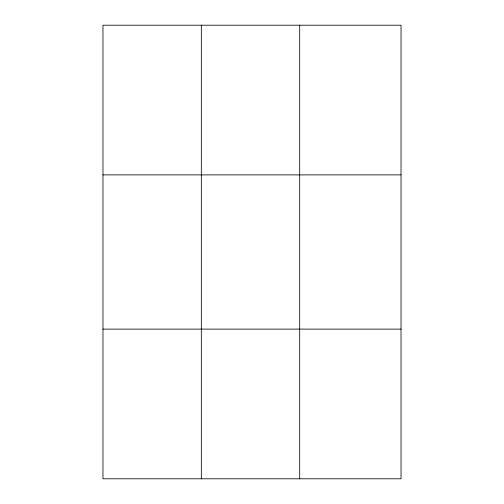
<?xml version="1.0" encoding="UTF-8"?>
<svg xmlns="http://www.w3.org/2000/svg" width="504" height="504" viewBox="0 0 504 504"><rect width="100%" height="100%" fill="white"/><g stroke="black" fill="none" stroke-linecap="round" stroke-linejoin="round"><path stroke-width="0.76" d="M201.329 25.2L201.329 478.8M299.691 25.2L299.691 478.8M401.026 174.888L401.026 25.2L102.973 25.2L102.973 478.8L401.026 478.8L401.026 174.888L102.973 174.888M102.973 329.112L401.026 329.112"/></g></svg>
